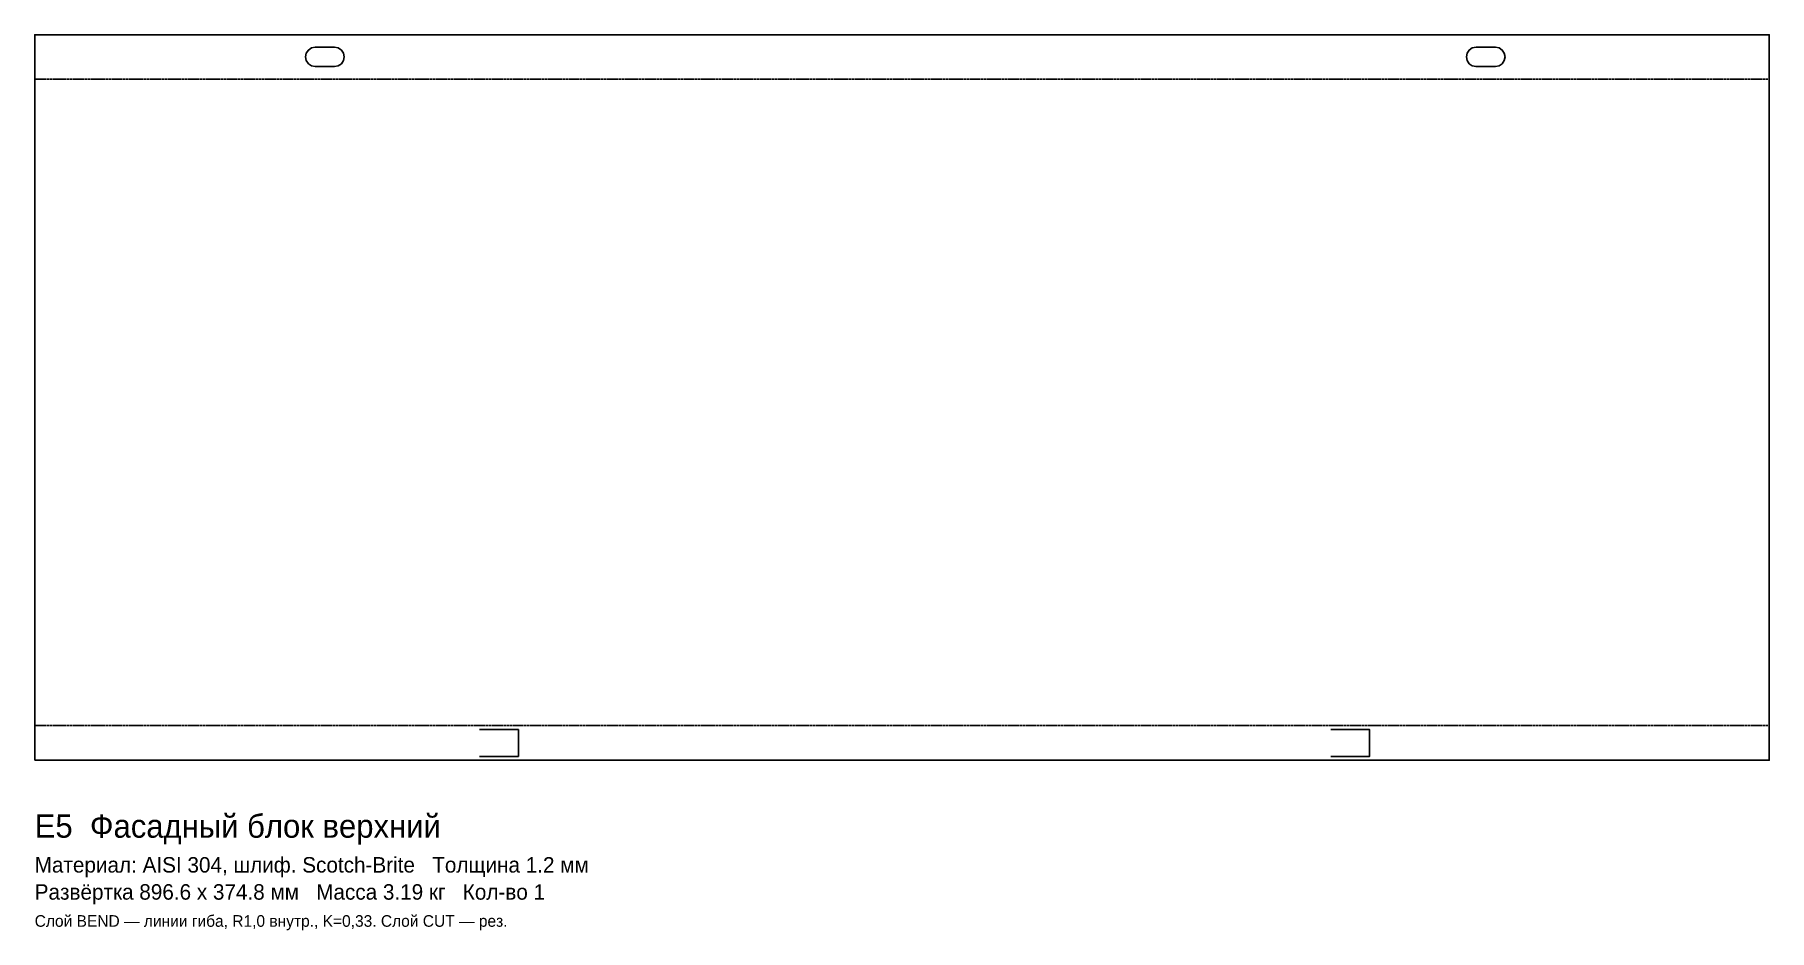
# Model space of a CAD drawing. Header units: millimetres. Extents: x 0 to 897, y -88 to 375.
import ezdxf

# ---------------------------------------------------------------- set-up
doc = ezdxf.new("R2010")
doc.units = ezdxf.units.MM
doc.linetypes.add('DASHED', pattern=[1.524, 1.27, -0.254])
for name, color, linetype in [('BEND', 1, 'DASHED'), ('CUT', 7, 'Continuous'), ('INFO', 3, 'Continuous')]:
    doc.layers.add(name, color=color, linetype=linetype)

msp = doc.modelspace()

# ---------------------------------------------------------------- linework, layer by layer
at = {"layer": 'BEND'}
for p, q in [((0, 351.88), (896.6, 351.88)), ((0, 17.88), (896.6, 17.88))]:
    msp.add_line(p, q, dxfattribs=at)
at = {"layer": 'CUT'}
for points in [[(0, 0), (896.6, 0), (896.6, 374.76), (0, 374.76)], [(155, 358.32), (156.91, 358.7), (158.54, 359.78), (159.62, 361.4), (160, 363.32), (159.62, 365.23), (158.54, 366.85), (156.91, 367.94), (155, 368.32), (145, 368.32), (143.09, 367.94), (141.46, 366.85), (140.38, 365.23), (140, 363.32), (140.38, 361.4), (141.46, 359.78), (143.09, 358.7), (145, 358.32)], [(755, 358.32), (756.91, 358.7), (758.54, 359.78), (759.62, 361.4), (760, 363.32), (759.62, 365.23), (758.54, 366.85), (756.91, 367.94), (755, 368.32), (745, 368.32), (743.09, 367.94), (741.46, 366.85), (740.38, 365.23), (740, 363.32), (740.38, 361.4), (741.46, 359.78), (743.09, 358.7), (745, 358.32)]]:
    msp.add_lwpolyline(points, close=True, dxfattribs=at)
for points in [[(230, 2), (250, 2), (250, 15.88), (230, 15.88)], [(670, 2), (690, 2), (690, 15.88), (670, 15.88)]]:
    msp.add_lwpolyline(points, dxfattribs=at)

# ---------------------------------------------------------------- texts
at = {"layer": 'INFO'}
for s, height, p in [('E5  Фасадный блок верхний', 12, (0, -40)), ('Материал: AISI 304, шлиф. Scotch-Brite   Толщина 1.2 мм', 8, (0, -58)), ('Развёртка 896.6 x 374.8 мм   Масса 3.19 кг   Кол-во 1', 8, (0, -72)), ('Слой BEND — линии гиба, R1,0 внутр., K=0,33. Слой CUT — рез.', 6, (0, -86))]:
    msp.add_text(s, height=height, dxfattribs=at).set_placement(p)

doc.saveas('drawing.dxf')
